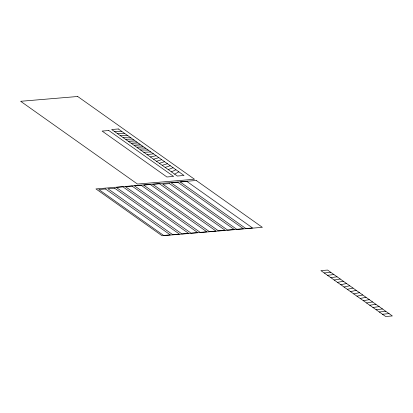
<?xml version="1.0" encoding="UTF-8"?>
<svg xmlns="http://www.w3.org/2000/svg" width="413" height="413" viewBox="0 0 413 413"><rect width="100%" height="100%" fill="white"/><g stroke="black" fill="none" stroke-linecap="round" stroke-linejoin="round"><path stroke-width="0.62" d="M174.699 174.178L178.814 171.787M171.436 171.86L175.923 169.743M168.23 169.588L173.068 167.719M165.138 167.399L170.244 165.721M156.537 161.307L161.679 159.65M159.366 163.311L164.56 161.689M162.195 165.314L167.42 163.718M153.569 159.206L158.845 157.642M150.425 156.976L156.093 155.696M347.302 289.327L352.996 288.067M350.544 291.624L356.233 290.354M353.765 293.906L359.486 292.662M344.039 287.02L349.78 285.786M356.971 296.183L362.753 294.975M340.761 284.696L346.584 283.519M360.172 298.444L366.032 297.298M337.467 282.363L343.399 281.268M363.363 300.705L369.315 299.626M366.558 302.972L372.598 301.955M334.158 280.019L340.229 279.023M369.743 305.228L375.887 304.283M330.844 277.67L337.065 276.777M372.934 307.489L379.175 306.611M147.136 154.648L153.435 153.812M376.119 309.745L382.469 308.945M327.53 275.321L333.905 274.537M379.299 312.001L385.757 311.278M324.215 272.972L330.741 272.301M382.484 314.252L389.051 313.612L392.35 315.945L385.665 316.508L320.896 270.623L327.581 270.061L389.051 313.612M143.796 152.283L150.822 151.958M114.571 131.577L121.701 131.329M117.457 133.621L124.809 133.533M120.322 135.65L127.911 135.727M140.508 149.95L148.21 150.105M123.162 137.663L130.988 137.911M125.96 139.646L134.034 140.064M137.348 147.715L145.541 148.215M128.727 141.607L137.023 142.186M134.354 145.593L142.79 146.269M131.504 143.569L139.945 144.256M77.696 96.492L20.65 101.293L137.472 184.053L194.518 179.257L77.696 96.492M118.361 128.964L111.675 129.527L177.332 176.041L184.022 175.479L118.361 128.964M108.81 130.518L102.125 131.081L166.919 176.986L173.61 176.423L108.81 130.518M196.237 180.476L95.945 188.917L162.066 235.756L262.363 227.32L196.237 180.476M122.924 186.826L116.234 187.388L181.89 233.908L188.581 233.345L122.924 186.826M132.062 186.062L125.371 186.619L191.033 233.138L197.719 232.576L132.062 186.062M141.2 185.292L134.514 185.855L200.171 232.369L206.856 231.807L141.2 185.292M150.337 184.523L143.652 185.086L209.308 231.6L215.994 231.037L150.337 184.523M159.47 183.754L152.784 184.317L218.441 230.831L225.131 230.268L159.47 183.754M177.75 182.216L171.065 182.778L236.721 229.292L243.412 228.73L177.75 182.216M186.888 181.446L180.202 182.009L245.859 228.528L252.544 227.966L186.888 181.446M105.506 188.973L98.821 189.536L163.62 235.446L170.306 234.883L105.506 188.973M114.644 188.204L107.958 188.767L172.758 234.677L179.443 234.114L114.644 188.204M169.495 183.615L162.81 184.177L227.578 230.062L234.264 229.499L169.495 183.615"/></g></svg>
